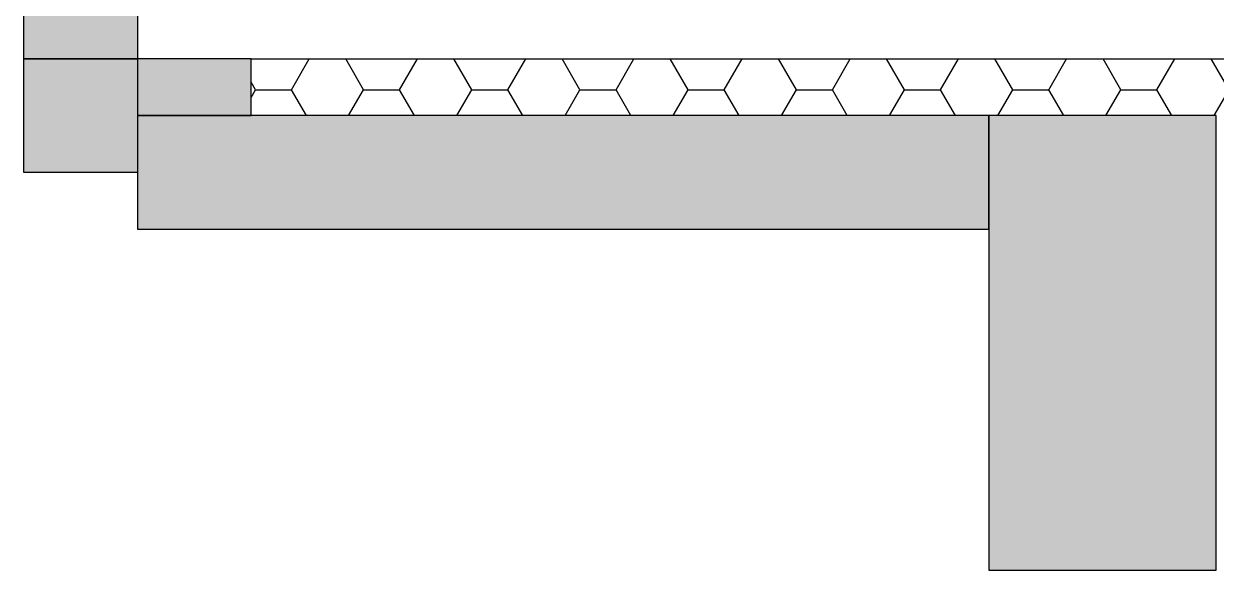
# Model space of a CAD drawing. Header units: millimetres. Extents: x -94739 to 67223, y -48947 to 34737.
# Drawn here: x 28989 to 30039, y -27612 to -27131 of the extents above; entities that cross this region are included whole.
import ezdxf

# ---------------------------------------------------------------- set-up
doc = ezdxf.new("R2010")
doc.units = ezdxf.units.MM
for name, color, linetype in [('DT-常规填充', 250, 'Continuous'), ('DT-深灰填充', 251, 'Continuous'), ('DT-通用', 200, 'Continuous'), ('W-墙体图层', 182, 'Continuous')]:
    doc.layers.add(name, color=color, linetype=linetype)

# ---------------------------------------------------------------- blocks, each defined once
blk = doc.blocks.new('*U108')
at = {"layer": 'DT-常规填充'}
h = blk.add_hatch(dxfattribs=at)
h.set_pattern_fill('钢筋混凝土', color=256, scale=10, style=0, pattern_type=2)
h.set_pattern_definition([(45, (-189099.607, 177896.635), (-35.355339, 35.355339), []), (50, (-189099.61, 177896.635), (71.726018, -6.275213), [7.5, -82.5]), (355, (-189099.61, 177896.635), (-13.875133, 75.219213), [6, -66]), (100.4514, (-189093.63, 177896.11), (57.850938, 68.943954), [6.37402, -70.114211]), (46.1842, (-189099.61, 177916.635), (106.724105, -16.5519), [11.25, -123.75]), (96.6356, (-189090.71, 177915.26), (93.46627, 97.411787), [9.56103, -105.1713]), (351.1842, (-189099.61, 177916.64), (93.466195, 97.41186), [9, -99]), (21, (-189089.61, 177911.635), (59.690705, -40.261889), [7.5, -82.5]), (326, (-189089.61, 177911.635), (24.331533, 72.515005), [6, -66]), (71.4514, (-189084.63, 177908.28), (84.022263, 32.25305), [6.37402, -70.114211]), (37.5, (-189099.607, 177896.635), (1.2159855, 33.2893854), [0.5, -65.2, 0.5, -67, 0.5, -66.25]), (7.5, (-189099.607, 177896.635), (26.3069537, 39.441171), [0.5, -38.2, 0.5, -63.7, 0.5, -25.25]), (327.5, (-189121.907, 177896.635), (53.3822436, -2.2554872), [0.5, -25, 0.5, -78, 0.5, -103.5]), (317.5, (-189131.907, 177896.635), (58.318617, 10.010498), [0.5, -32.5, 0.5, -51.8, 0.5, -73.5])])
h.paths.add_polyline_path([(-3500, 100), (0, 100), (0, 0), (-3500, 0)])
at = {"layer": 'DT-通用', "color": 200, "ltscale": 10}
blk.add_lwpolyline([(-3500, 100), (0, 100), (0, 0), (-3500, 0)], close=True, dxfattribs=at)
blk = doc.blocks.new('*U103')
at = {"layer": 'DT-深灰填充'}
blk.add_hatch(color=256, dxfattribs=at).paths.add_polyline_path([(0, -400), (200, -400), (200, 0), (0, 0)])
at = {"layer": 'DT-通用', "color": 200, "ltscale": 10}
blk.add_lwpolyline([(0, -400), (200, -400), (200, 0), (0, 0)], close=True, dxfattribs=at)
blk = doc.blocks.new('*U104')
at = {"layer": 'DT-深灰填充'}
blk.add_hatch(color=256, dxfattribs=at).paths.add_polyline_path([(0, -100), (749.7, -100), (749.7, 0), (0, 0)])
at = {"layer": 'DT-通用', "color": 200, "ltscale": 10}
blk.add_lwpolyline([(0, -100), (749.7, -100), (749.7, 0), (0, 0)], close=True, dxfattribs=at)
blk = doc.blocks.new('*U105')
at = {"layer": 'DT-深灰填充'}
blk.add_hatch(color=256, dxfattribs=at).paths.add_polyline_path([(0, -100), (100, -100), (100, 0), (0, 0)])
at = {"layer": 'DT-通用', "color": 200, "ltscale": 10}
blk.add_lwpolyline([(0, -100), (100, -100), (100, 0), (0, 0)], close=True, dxfattribs=at)
blk = doc.blocks.new('*U102')
at = {"layer": 'DT-深灰填充'}
blk.add_hatch(color=256, dxfattribs=at).paths.add_polyline_path([(0, -50), (100, -50), (100, 0), (0, 0)])
at = {"layer": 'DT-通用', "color": 200, "ltscale": 10}
blk.add_lwpolyline([(0, -50), (100, -50), (100, 0), (0, 0)], close=True, dxfattribs=at)

msp = doc.modelspace()

# ---------------------------------------------------------------- hatches: boundary and pattern name
at = {"layer": 'W-墙体图层'}
h = msp.add_hatch(dxfattribs=at)
h.set_pattern_fill('HONEY', color=250, scale=10)
h.set_pattern_definition([(0, (113679.76, -158291.48), (47.625, 27.4963064), [31.75, -63.5]), (120, (113679.76, -158291.48), (-47.625, 27.4963066), [31.75, -63.5]), (60, (113679.76, -158291.48), (1e-07, 54.992613), [-63.5, 31.75])])
h.paths.add_polyline_path([(29189.2, -27161.8), (31139.2, -27161.8), (31139.2, -27211.8), (31089.2, -27211.8), (31089.2, -27491.8), (30489.2, -27491.8), (30489.2, -27311.8), (30489.2, -27211.8), (29989, -27211.8), (29789, -27211.8), (29789, -27211.8), (29189.2, -27211.8)])

# ---------------------------------------------------------------- linework, layer by layer
at = {"color": 251}
msp.add_lwpolyline([(29189.2, -27161.8), (31139.2, -27161.8)], dxfattribs=at)

# ---------------------------------------------------------------- block references
at = {"rotation": 270.0000000000008}
msp.add_blockref('*U108', (28989.2, -27161.8), dxfattribs=at)
at = {"xscale": -1, "rotation": 359.9998479605043}
msp.add_blockref('*U105', (29089.2, -27161.8), dxfattribs=at)
for name, p in [('*U102', (29089.2, -27161.8)), ('*U104', (29089.2, -27211.8)), ('*U103', (29838.9, -27211.8))]:
    msp.add_blockref(name, p)

doc.saveas('drawing.dxf')
